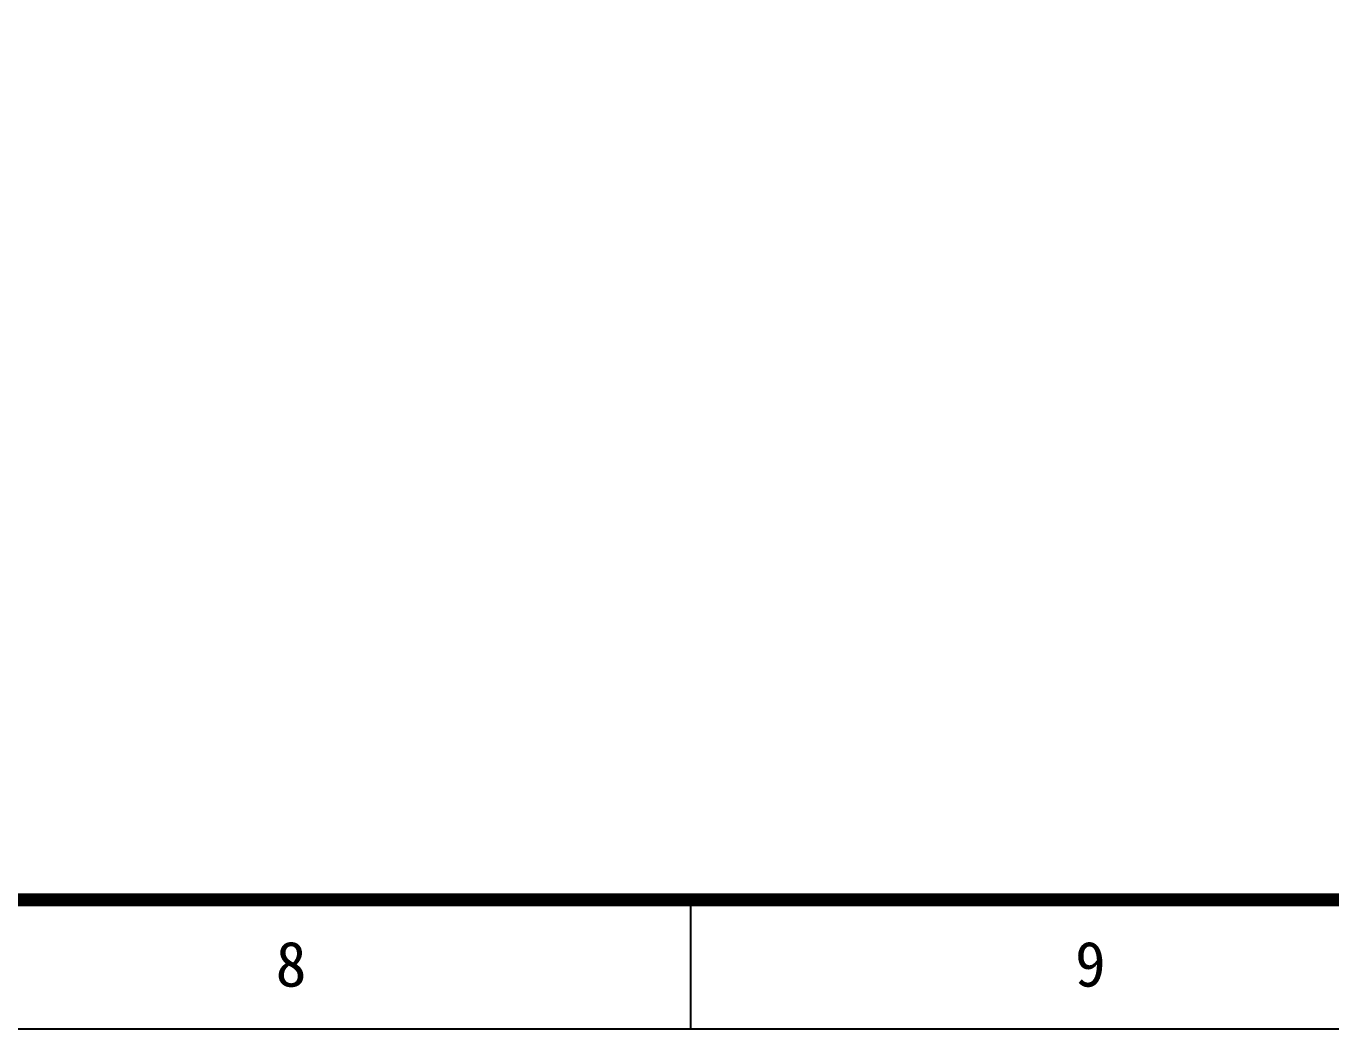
# Model space of a CAD drawing. Extents: x 3213259 to 3716512, y 332899 to 392399.
# Drawn here: x 3515817 to 3525925, y 349588 to 357359 of the extents above; entities that cross this region are included whole.
import ezdxf

# ---------------------------------------------------------------- set-up
doc = ezdxf.new("R2010")
doc.units = 0
doc.header["$LTSCALE"] = 1000
doc.header["$MEASUREMENT"] = 0
doc.layers.add('JQFrame_DefaultLayer', color=7, linetype='Continuous')
doc.styles.add('JQFrame_markText', font='txt')

# ---------------------------------------------------------------- blocks, each defined once
blk = doc.blocks.new('JQStandardFrame-{1005C27A1A9F43F09286A26DEECC45FF}')
at = {"layer": 'JQFrame_DefaultLayer', "color": 3}
blk.add_lwpolyline([(0, 0), (743, 0), (743, 420), (0, 420)], close=True, dxfattribs=at)
at = {"layer": 'JQFrame_DefaultLayer', "color": 3, "const_width": 1}
blk.add_lwpolyline([(25, 10), (733, 10), (733, 410), (25, 410)], close=True, dxfattribs=at)
at = {"layer": 'JQFrame_DefaultLayer', "color": 3}
blk.add_lwpolyline([(495.33, 0), (495.33, 10)], dxfattribs=at)
at = {"layer": 'JQFrame_DefaultLayer', "color": 3, "char_height": 3.5, "attachment_point": 5, "style": 'JQFrame_markText'}
for s, insert in [('8', (464.37, 5)), ('9', (526.29, 5))]:
    blk.add_mtext(s, dxfattribs=dict(at, insert=insert))

msp = doc.modelspace()

# ---------------------------------------------------------------- block references
at = {"xscale": 100, "yscale": 100, "zscale": 100}
msp.add_blockref('JQStandardFrame-{1005C27A1A9F43F09286A26DEECC45FF}', (3471432.891, 349587.707), dxfattribs=at)

doc.saveas('drawing.dxf')
